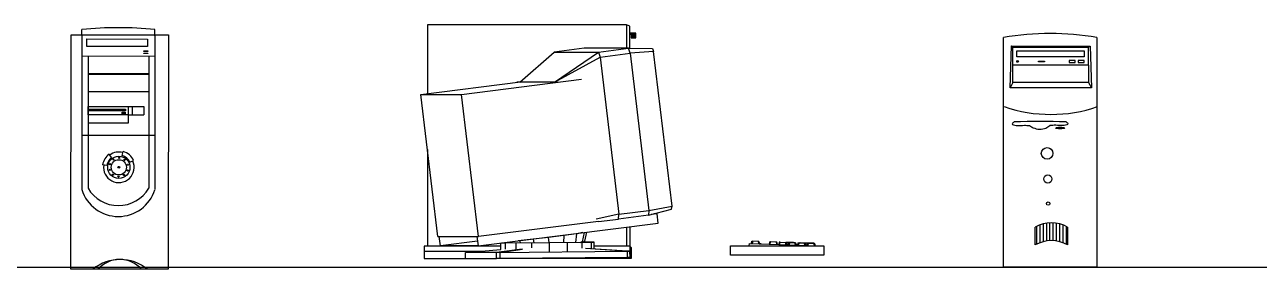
# Model space of a CAD drawing. Header units: inches. Extents: x 11.8 to 54.3, y 10.8 to 35.6.
# Drawn here: x 22.857 to 25.237, y 31.494 to 31.965 of the extents above; entities that cross this region are included whole.
import ezdxf

# ---------------------------------------------------------------- set-up
doc = ezdxf.new("R2010")
doc.units = ezdxf.units.IN
doc.header["$MEASUREMENT"] = 0
for name, color, linetype in [('02', 2, 'Continuous'), ('1', 1, 'Continuous'), ('4', 4, 'Continuous')]:
    doc.layers.add(name, color=color, linetype=linetype)

msp = doc.modelspace()

# ---------------------------------------------------------------- hatches: boundary and pattern name
at = {"layer": '4'}
h = msp.add_hatch(dxfattribs=at)
h.set_pattern_fill('ANSI31', color=256, scale=0.002, angle=44.9852, style=0)
h.set_pattern_definition([(89.9852, (19.627914, 37.909916), (-0.00635, 1.6403e-06), [])])
h.paths.add_polyline_path([(24.8048, 31.5754), (24.8048, 31.5409, -0.267539), (24.8671, 31.5409), (24.8671, 31.5753, 0.267539)])

# ---------------------------------------------------------------- linework, layer by layer
at = {"layer": '02'}
for p, q in [((24.0173, 31.9651, -0.7858), (23.6334, 31.9651, -0.7858)), ((23.6334, 31.9651, -0.7858), (23.6334, 31.8326, -0.7858)), ((24.0234, 31.9621, -0.7858), (24.0173, 31.9651, -0.7858)), ((24.0173, 31.9651, -0.7858), (24.0173, 31.9197, -0.7858)), ((24.0234, 31.9196, -0.7858), (24.0234, 31.9621, -0.7858)), ((24.0249, 31.9454, -0.7858), (24.0249, 31.9503, -0.7858)), ((24.0354, 31.949, -0.7858), (24.0264, 31.949, -0.7858)), ((24.0264, 31.949, -0.7858), (24.0264, 31.9401, -0.7858)), ((24.0354, 31.9489, -0.7858), (24.0264, 31.9489, -0.7858)), ((24.0264, 31.948, -0.7858), (24.0354, 31.948, -0.7858)), ((24.0354, 31.9465, -0.7858), (24.0264, 31.9465, -0.7858)), ((24.0264, 31.9447, -0.7858), (24.0354, 31.9447, -0.7858)), ((24.0354, 31.9428, -0.7858), (24.0264, 31.9428, -0.7858)), ((24.0264, 31.9413, -0.7858), (24.0354, 31.9413, -0.7858)), ((24.0354, 31.9403, -0.7858), (24.0264, 31.9403, -0.7858)), ((24.0264, 31.9401, -0.7858), (24.0354, 31.9401, -0.7858)), ((24.0354, 31.9401, -0.7858), (24.0354, 31.949, -0.7858)), ((24.0354, 31.9401, -0.7858), (24.0354, 31.9403, -0.7858)), ((23.8117, 31.8545, -0.7858), (23.8778, 31.9123, -0.7858)), ((23.9356, 31.9197, -0.7858), (23.8778, 31.9123, -0.7858)), ((23.8778, 31.9123, -0.7858), (23.963, 31.9123, -0.7858)), ((23.8786, 31.8545, -0.7858), (23.963, 31.9123, -0.7858)), ((24.0209, 31.9197, -0.7858), (23.9356, 31.9197, -0.7858)), ((23.963, 31.9123, -0.7858), (24.0209, 31.9197, -0.7858)), ((23.963, 31.9123, -0.7858), (23.9665, 31.9029, -0.7858)), ((23.9665, 31.9029, -0.7858), (24.0243, 31.9102, -0.7858)), ((24.0243, 31.9102, -0.7858), (24.0209, 31.9197, -0.7858)), ((24.0209, 31.9197, -0.7858), (24.0673, 31.9196, -0.7858)), ((24.0694, 31.9136, -0.7858), (24.0243, 31.9102, -0.7858)), ((24.0243, 31.9102, -0.7858), (24.0604, 31.6075, -0.7858)), ((24.0673, 31.9196, -0.7858), (24.0694, 31.9136, -0.7858)), ((24.1049, 31.6159, -0.7858), (24.0694, 31.9136, -0.7858)), ((23.8786, 31.8545, -0.7858), (23.9665, 31.9029, -0.7858)), ((23.9665, 31.9029, -0.7858), (24.0026, 31.6002, -0.7858)), ((23.6993, 31.831, -0.7858), (23.9305, 31.8603, -0.7858)), ((23.6207, 31.831, -0.7858), (23.8126, 31.8553, -0.7858)), ((23.8843, 31.8545, -0.7858), (23.8059, 31.8545, -0.7858)), ((23.6535, 31.5571, -0.7858), (23.6207, 31.831, -0.7858)), ((23.6207, 31.831, -0.7858), (23.6993, 31.831, -0.7858)), ((23.7319, 31.5571, -0.7858), (23.6993, 31.831, -0.7858)), ((23.6334, 31.725, -0.7858), (23.6334, 31.5387, -0.7858)), ((24.0026, 31.6002, -0.7858), (23.9585, 31.5906, -0.7858)), ((24.0015, 31.5907, -0.7858), (24.0026, 31.6002, -0.7858)), ((24.0593, 31.5981, -0.7858), (24.0015, 31.5907, -0.7858)), ((24.0026, 31.6002, -0.7858), (24.0604, 31.6075, -0.7858)), ((24.0593, 31.5981, -0.7858), (24.1042, 31.6099, -0.7858)), ((24.0604, 31.6075, -0.7858), (24.0593, 31.5981, -0.7858)), ((24.0604, 31.6075, -0.7858), (24.1049, 31.6159, -0.7858)), ((24.0761, 31.601, -0.7858), (24.0648, 31.5995, -0.7858)), ((24.0761, 31.601, -0.7858), (24.0702, 31.601, -0.7858)), ((24.0783, 31.5831, -0.7858), (24.0761, 31.601, -0.7858)), ((24.1042, 31.6099, -0.7858), (24.1049, 31.6159, -0.7858)), ((23.7312, 31.5392, -0.7858), (24.0783, 31.5831, -0.7858)), ((23.9633, 31.5863, -0.7858), (23.7319, 31.5571, -0.7858)), ((23.9632, 31.5863, -0.7858), (24.0015, 31.5907, -0.7858)), ((23.9632, 31.5863, -0.7858), (23.9633, 31.5863, -0.7858)), ((24.0173, 31.5754, -0.7858), (24.0173, 31.5386, -0.7858)), ((24.0234, 31.5761, -0.7858), (24.0234, 31.5147, -0.7858)), ((23.6535, 31.5571, -0.7858), (23.7319, 31.5571, -0.7858)), ((23.6585, 31.5392, -0.7858), (23.6563, 31.5571, -0.7858)), ((23.729, 31.5571, -0.7858), (23.7312, 31.5392, -0.7858)), ((23.837, 31.5519, -0.7858), (23.8085, 31.549, -0.7858)), ((23.8315, 31.5513, -0.7858), (23.8314, 31.5519, -0.7858)), ((23.8669, 31.5554, -0.7858), (23.837, 31.5519, -0.7858)), ((23.837, 31.5519, -0.7858), (23.8385, 31.5453, -0.7858)), ((23.8603, 31.5555, -0.7858), (23.8604, 31.5546, -0.7858)), ((23.8962, 31.5592, -0.7858), (23.8669, 31.5554, -0.7858)), ((23.8679, 31.5454, -0.7858), (23.8669, 31.5554, -0.7858)), ((23.8898, 31.5582, -0.7858), (23.8898, 31.5592, -0.7858)), ((23.8962, 31.5592, -0.7858), (23.8958, 31.5457, -0.7858)), ((23.9206, 31.5626, -0.7858), (23.8962, 31.5592, -0.7858)), ((23.9152, 31.5618, -0.7858), (23.9152, 31.5625, -0.7858)), ((23.9206, 31.5626, -0.7858), (23.9186, 31.5459, -0.7858)), ((23.9333, 31.5648, -0.7858), (23.9206, 31.5626, -0.7858)), ((23.9327, 31.5468, -0.7858), (23.936, 31.5651, -0.7858)), ((23.9332, 31.5647, -0.7858), (23.9332, 31.5647, -0.7858)), ((23.937, 31.5482, -0.7858), (23.9405, 31.5657, -0.7858)), ((23.6274, 31.5387, -0.7858), (23.6274, 31.5147, -0.7858)), ((23.775, 31.5387, -0.7858), (23.6274, 31.5387, -0.7858)), ((23.6274, 31.5292, -0.7858), (23.7378, 31.5292, -0.7858)), ((23.73, 31.5482, -0.7858), (23.6585, 31.5392, -0.7858)), ((23.7312, 31.5392, -0.7858), (23.6585, 31.5392, -0.7858)), ((23.7068, 31.5266, -0.7858), (23.775, 31.5322, -0.7858)), ((23.707, 31.5146, -0.7858), (23.7068, 31.5266, -0.7858)), ((23.7668, 31.5266, -0.7858), (23.7068, 31.5266, -0.7858)), ((23.8161, 31.5331, -0.7858), (23.7668, 31.5266, -0.7858)), ((23.7668, 31.5266, -0.7858), (24.019, 31.5287, -0.7858)), ((23.7669, 31.5146, -0.7858), (23.7668, 31.5266, -0.7858)), ((23.7738, 31.5267, -0.7858), (23.8165, 31.5327, -0.7858)), ((23.7739, 31.5147, -0.7858), (23.7738, 31.5267, -0.7858)), ((23.775, 31.5322, -0.7858), (23.775, 31.5448, -0.7858)), ((23.7763, 31.5449, -0.7858), (23.7833, 31.5449, -0.7858)), ((23.7764, 31.5449, -0.7858), (23.8688, 31.5455, -0.7858)), ((23.7804, 31.5449, -0.7858), (23.7804, 31.545, -0.7858)), ((23.7833, 31.5449, -0.7858), (23.7833, 31.5329, -0.7858)), ((23.7867, 31.5462, -0.7858), (23.7873, 31.5449, -0.7858)), ((23.7944, 31.5449, -0.7858), (23.7935, 31.5471, -0.7858)), ((23.8041, 31.545, -0.7858), (23.8041, 31.5316, -0.7858)), ((23.8112, 31.5492, -0.7858), (23.8126, 31.545, -0.7858)), ((23.8341, 31.5453, -0.7858), (23.8341, 31.5353, -0.7858)), ((23.8688, 31.5455, -0.7858), (23.9494, 31.5463, -0.7858)), ((23.869, 31.5274, -0.7858), (23.8688, 31.5455, -0.7858)), ((23.903, 31.5458, -0.7858), (23.903, 31.5277, -0.7858)), ((23.9278, 31.5459, -0.7858), (23.9327, 31.5468, -0.7858)), ((23.9465, 31.5463, -0.7858), (23.9294, 31.5463, -0.7858)), ((23.9312, 31.546, -0.7858), (23.9312, 31.5349, -0.7858)), ((23.9327, 31.5468, -0.7858), (23.937, 31.5482, -0.7858)), ((23.9382, 31.5345, -0.7858), (24.0232, 31.5287, -0.7858)), ((24.019, 31.5287, -0.7858), (23.9384, 31.5344, -0.7858)), ((23.9465, 31.5462, -0.7858), (23.9465, 31.5463, -0.7858)), ((23.9548, 31.5463, -0.7858), (23.9465, 31.5463, -0.7858)), ((23.9494, 31.5463, -0.7858), (23.9494, 31.5337, -0.7858)), ((23.9494, 31.5463, -0.7858), (23.9548, 31.5463, -0.7858)), ((23.9548, 31.5334, -0.7858), (23.9548, 31.5463, -0.7858)), ((24.0234, 31.5387, -0.7858), (23.9548, 31.5387, -0.7858)), ((24.0234, 31.5292, -0.7858), (24.0161, 31.5292, -0.7858)), ((24.019, 31.5287, -0.7858), (24.0232, 31.5287, -0.7858)), ((24.0191, 31.5166, -0.7858), (24.019, 31.5287, -0.7858)), ((24.0232, 31.5287, -0.7858), (24.0234, 31.5167, -0.7858)), ((24.0234, 31.5387, -0.7858), (24.0264, 31.5358, -0.7858)), ((24.0234, 31.5292, -0.7858), (24.0264, 31.5267, -0.7858)), ((24.0264, 31.5358, -0.7858), (24.0264, 31.5147, -0.7858)), ((24.2177, 31.5392, -0.7858), (24.3978, 31.5392, -0.7858)), ((24.2177, 31.5211, -0.7858), (24.2177, 31.5392, -0.7858)), ((24.2538, 31.5392, -0.7858), (24.254, 31.5437, -0.7858)), ((24.254, 31.5437, -0.7858), (24.3859, 31.5392, -0.7858)), ((24.2581, 31.5435, -0.7858), (24.2575, 31.5435, -0.7858)), ((24.2581, 31.5435, -0.7858), (24.2589, 31.5482, -0.7858)), ((24.2589, 31.5482, -0.7858), (24.2604, 31.5482, -0.7858)), ((24.2604, 31.5482, -0.7858), (24.2596, 31.5435, -0.7858)), ((24.2709, 31.5478, -0.7858), (24.2604, 31.5482, -0.7858)), ((24.2724, 31.5478, -0.7858), (24.2709, 31.5478, -0.7858)), ((24.2709, 31.5478, -0.7858), (24.2724, 31.543, -0.7858)), ((24.2739, 31.543, -0.7858), (24.2724, 31.5478, -0.7858)), ((24.2745, 31.543, -0.7858), (24.2739, 31.543, -0.7858)), ((24.2764, 31.543, -0.7858), (24.2739, 31.543, -0.7858)), ((24.2745, 31.543, -0.7858), (24.2745, 31.543, -0.7858)), ((24.2932, 31.5471, -0.7858), (24.2924, 31.5423, -0.7858)), ((24.2934, 31.547, -0.7858), (24.2925, 31.5423, -0.7858)), ((24.2947, 31.547, -0.7858), (24.2932, 31.5471, -0.7858)), ((24.2949, 31.547, -0.7858), (24.2934, 31.547, -0.7858)), ((24.294, 31.5423, -0.7858), (24.2949, 31.547, -0.7858)), ((24.3053, 31.5466, -0.7858), (24.2949, 31.547, -0.7858)), ((24.3069, 31.5466, -0.7858), (24.3053, 31.5466, -0.7858)), ((24.3053, 31.5466, -0.7858), (24.3069, 31.5418, -0.7858)), ((24.3084, 31.5418, -0.7858), (24.3069, 31.5466, -0.7858)), ((24.3114, 31.5464, -0.7858), (24.3106, 31.5417, -0.7858)), ((24.3114, 31.5463, -0.7858), (24.3114, 31.5464, -0.7858)), ((24.3131, 31.5463, -0.7858), (24.3115, 31.5464, -0.7858)), ((24.3122, 31.5416, -0.7858), (24.3131, 31.5463, -0.7858)), ((24.3131, 31.5463, -0.7858), (24.3235, 31.546, -0.7858)), ((24.3235, 31.546, -0.7858), (24.325, 31.5459, -0.7858)), ((24.325, 31.5412, -0.7858), (24.3235, 31.546, -0.7858)), ((24.3376, 31.5455, -0.7858), (24.3245, 31.5459, -0.7858)), ((24.325, 31.5459, -0.7858), (24.3266, 31.5411, -0.7858)), ((24.3289, 31.5411, -0.7858), (24.3297, 31.5458, -0.7858)), ((24.3297, 31.5458, -0.7858), (24.3312, 31.5457, -0.7858)), ((24.3297, 31.5458, -0.7858), (24.3297, 31.5457, -0.7858)), ((24.3297, 31.5457, -0.7858), (24.3299, 31.5458, -0.7858)), ((24.3312, 31.5457, -0.7858), (24.3304, 31.5411, -0.7858)), ((24.3312, 31.5457, -0.7858), (24.3418, 31.5454, -0.7858)), ((24.3391, 31.5454, -0.7858), (24.3376, 31.5455, -0.7858)), ((24.3376, 31.5455, -0.7858), (24.3376, 31.5454, -0.7858)), ((24.3376, 31.5454, -0.7858), (24.3376, 31.5455, -0.7858)), ((24.3418, 31.5453, -0.7858), (24.3417, 31.5454, -0.7858)), ((24.3417, 31.5454, -0.7858), (24.3432, 31.5453, -0.7858)), ((24.3432, 31.5406, -0.7858), (24.3417, 31.5454, -0.7858)), ((24.3418, 31.5454, -0.7858), (24.3418, 31.5453, -0.7858)), ((24.3432, 31.5453, -0.7858), (24.3447, 31.5406, -0.7858)), ((24.3464, 31.5405, -0.7858), (24.3453, 31.5406, -0.7858)), ((24.3478, 31.5451, -0.7858), (24.3469, 31.5405, -0.7858)), ((24.3471, 31.5405, -0.7858), (24.3479, 31.5451, -0.7858)), ((24.3479, 31.5451, -0.7858), (24.3478, 31.5451, -0.7858)), ((24.3479, 31.5451, -0.7858), (24.3494, 31.5451, -0.7858)), ((24.3494, 31.5451, -0.7858), (24.3486, 31.5404, -0.7858)), ((24.3494, 31.5451, -0.7858), (24.3599, 31.5447, -0.7858)), ((24.352, 31.545, -0.7858), (24.3504, 31.545, -0.7858)), ((24.3519, 31.5449, -0.7858), (24.352, 31.545, -0.7858)), ((24.3608, 31.5447, -0.7858), (24.352, 31.545, -0.7858)), ((24.3599, 31.5447, -0.7858), (24.3614, 31.5447, -0.7858)), ((24.3614, 31.54, -0.7858), (24.3599, 31.5447, -0.7858)), ((24.3614, 31.5447, -0.7858), (24.3629, 31.5399, -0.7858)), ((24.3658, 31.5444, -0.7858), (24.3614, 31.5446, -0.7858)), ((24.3659, 31.5445, -0.7858), (24.3651, 31.5398, -0.7858)), ((24.3653, 31.5398, -0.7858), (24.3661, 31.5445, -0.7858)), ((24.3659, 31.5444, -0.7858), (24.3659, 31.5445, -0.7858)), ((24.3661, 31.5444, -0.7858), (24.3659, 31.5444, -0.7858)), ((24.3661, 31.5445, -0.7858), (24.3676, 31.5444, -0.7858)), ((24.3662, 31.5445, -0.7858), (24.3661, 31.5444, -0.7858)), ((24.3677, 31.5444, -0.7858), (24.3662, 31.5445, -0.7858)), ((24.3676, 31.5444, -0.7858), (24.3668, 31.5397, -0.7858)), ((24.3677, 31.5444, -0.7858), (24.3676, 31.5444, -0.7858)), ((24.3676, 31.5444, -0.7858), (24.3677, 31.5444, -0.7858)), ((24.3676, 31.5444, -0.7858), (24.3781, 31.5441, -0.7858)), ((24.3782, 31.5441, -0.7858), (24.3677, 31.5444, -0.7858)), ((24.3781, 31.5441, -0.7858), (24.3796, 31.544, -0.7858)), ((24.3796, 31.5393, -0.7858), (24.3781, 31.5441, -0.7858)), ((24.3797, 31.544, -0.7858), (24.3782, 31.5441, -0.7858)), ((24.3782, 31.5441, -0.7858), (24.3782, 31.544, -0.7858)), ((24.3782, 31.544, -0.7858), (24.3782, 31.5441, -0.7858)), ((24.3796, 31.544, -0.7858), (24.3811, 31.5392, -0.7858)), ((24.3811, 31.5392, -0.7858), (24.3797, 31.544, -0.7858)), ((24.3978, 31.5392, -0.7858), (24.3978, 31.5211, -0.7858)), ((23.6274, 31.5147, -0.7858), (23.7068, 31.5147, -0.7858)), ((23.7068, 31.5147, -0.7858), (23.707, 31.5146, -0.7858)), ((23.707, 31.5146, -0.7858), (23.7669, 31.5146, -0.7858)), ((23.7739, 31.5147, -0.7858), (23.7669, 31.5146, -0.7858)), ((24.0191, 31.5166, -0.7858), (23.7739, 31.5147, -0.7858)), ((24.0264, 31.5147, -0.7858), (23.7739, 31.5147, -0.7858)), ((24.0234, 31.5167, -0.7858), (24.0191, 31.5166, -0.7858)), ((24.3978, 31.5211, -0.7858), (24.2177, 31.5211, -0.7858))]:
    msp.add_line(p, q, dxfattribs=at)
msp.add_lwpolyline([(24.9237, 31.9403), (24.9236, 31.4983), (24.7436, 31.4983), (24.7437, 31.9403)], dxfattribs=at)
for centre, radius, start, end in [((24.8336, 31.432), 0.5162, 79.9451, 100.0253), ((24.8352, 32.0672), 0.2749, 250.876, 289.0944)]:
    msp.add_arc(centre, radius, start, end, dxfattribs=at)
at = {"layer": '1'}
msp.add_line((12.1152, 31.4983), (32.4414, 31.4983), dxfattribs=at)
at = {"layer": '4'}
for p, q in [((22.9675, 31.9456), (22.9675, 31.9556)), ((23.1084, 31.9436), (23.1085, 31.9556)), ((22.9466, 31.4942), (22.9467, 31.9456)), ((22.9467, 31.9456), (23.1344, 31.9455)), ((22.9675, 31.9456), (22.9674, 31.6475)), ((22.9771, 31.9234), (22.9771, 31.9376)), ((22.9771, 31.9376), (23.0941, 31.9375)), ((23.0941, 31.9375), (23.0941, 31.9233)), ((23.1084, 31.9456), (23.1084, 31.6475)), ((23.1344, 31.9455), (23.1342, 31.4941)), ((23.0941, 31.9233), (22.9771, 31.9234)), ((23.087, 31.9145), (23.0947, 31.9145)), ((23.087, 31.9137), (23.087, 31.9145)), ((23.0947, 31.9137), (23.087, 31.9137)), ((23.087, 31.9103), (23.0947, 31.9103)), ((23.087, 31.9095), (23.087, 31.9103)), ((23.0947, 31.9095), (23.087, 31.9095)), ((23.0947, 31.9145), (23.0947, 31.9137)), ((23.0947, 31.9103), (23.0947, 31.9095)), ((24.7619, 31.9218), (24.7589, 31.9242)), ((24.9072, 31.9218), (24.9106, 31.9241)), ((22.9675, 31.9049), (23.1084, 31.9048)), ((22.9795, 31.9049), (22.9794, 31.6501)), ((23.0964, 31.9048), (23.0964, 31.6501)), ((24.7618, 31.8878), (24.9072, 31.8877)), ((22.9795, 31.8715), (23.0964, 31.8714)), ((22.9795, 31.8696), (23.0964, 31.8696)), ((22.9795, 31.8362), (23.0964, 31.8362)), ((24.7618, 31.8537), (24.7563, 31.8437)), ((24.9073, 31.8537), (24.9131, 31.8437)), ((22.9795, 31.7916), (22.9795, 31.8077)), ((22.9795, 31.8077), (23.0567, 31.8077)), ((23.0567, 31.7916), (22.9795, 31.7916)), ((22.9819, 31.7994), (22.9819, 31.8027)), ((22.9819, 31.8027), (23.0519, 31.8026)), ((23.0519, 31.7993), (22.9819, 31.7994)), ((23.0453, 31.7966), (23.0512, 31.7966)), ((23.0453, 31.7938), (23.0453, 31.7966)), ((23.0512, 31.7938), (23.0453, 31.7938)), ((23.0512, 31.7966), (23.0512, 31.7938)), ((23.0519, 31.8026), (23.0519, 31.7993)), ((23.0567, 31.8077), (23.087, 31.8077)), ((23.0567, 31.8077), (23.0567, 31.7916)), ((23.0567, 31.7916), (23.0567, 31.7753)), ((23.0567, 31.7916), (23.087, 31.7916)), ((23.0649, 31.7916), (23.0649, 31.8077)), ((23.087, 31.8077), (23.087, 31.7916)), ((23.0567, 31.7753), (22.9795, 31.7753)), ((22.9675, 31.7521), (23.1084, 31.7521)), ((23.0451, 31.7131), (23.0472, 31.7208)), ((23.0155, 31.694), (23.0076, 31.6952)), ((23.0248, 31.7094), (23.02, 31.7158)), ((23.0601, 31.7003), (23.0674, 31.7037)), ((23.1342, 31.4941), (22.9466, 31.4942))]:
    msp.add_line(p, q, dxfattribs=at)
for points in [[(24.7589, 31.9242), (24.9106, 31.9241), (24.9131, 31.8437), (24.7563, 31.8437)], [(24.7619, 31.9218), (24.9072, 31.9218), (24.9073, 31.8537), (24.7618, 31.8537)], [(24.7697, 31.915), (24.8994, 31.915), (24.8994, 31.9033), (24.7697, 31.9033)], [(24.8114, 31.8949), (24.8228, 31.8949), (24.8228, 31.8934), (24.8114, 31.8934)], [(24.882, 31.896), (24.8706, 31.896), (24.8706, 31.8923), (24.882, 31.8923)], [(24.8994, 31.896), (24.8878, 31.896), (24.8878, 31.8923), (24.8994, 31.8923)]]:
    msp.add_lwpolyline(points, close=True, dxfattribs=at)
for points in [[(24.8048, 31.5409), (24.8048, 31.5409), (24.8048, 31.5754)], [(24.8671, 31.5753), (24.8671, 31.5409)]]:
    msp.add_lwpolyline(points, dxfattribs=at)
for centre, radius in [((24.7708, 31.8944), 0.00167), ((24.8278, 31.7173), 0.0112), ((23.0388, 31.6905), 0.0215), ((23.0218, 31.6966), 0.00112), ((23.0388, 31.6905), 0.0147), ((23.0287, 31.7054), 0.00112), ((23.0394, 31.7085), 0.00112), ((23.0498, 31.7047), 0.00112), ((23.0561, 31.6955), 0.00112), ((23.0215, 31.6855), 0.00112), ((23.0277, 31.6763), 0.00112), ((23.0388, 31.6905), 0.00181), ((23.0382, 31.6725), 0.00112), ((23.0489, 31.6756), 0.00112), ((23.0557, 31.6844), 0.00112), ((24.8291, 31.668), 0.0079), ((24.8298, 31.6206), 0.00329)]:
    msp.add_circle(centre, radius, dxfattribs=at)
for centre, radius, start, end in [((23.0378, 31.3009), 0.6585, 83.8417, 96.1287), ((24.8138, 30.0557), 1.723, 88.3223, 91.6481), ((23.0388, 31.6905), 0.0295, 74.4462, 126.5448), ((23.0388, 31.6905), 0.0315, 24.7785, 74.4462), ((23.0388, 31.6905), 0.0315, 126.5448, 171.3959), ((23.0388, 31.6905), 0.0295, 171.3959, 24.7785), ((23.0388, 31.6905), 0.0235, 126.5448, 171.3959), ((23.0388, 31.6905), 0.0235, 24.7785, 74.4462), ((23.0379, 31.6697), 0.0739, 197.5008, 342.4696), ((23.0379, 31.6847), 0.0679, 210.5952, 329.3752), ((24.836, 31.5213), 0.0624, 60.029, 119.9414), ((24.836, 31.4869), 0.0624, 60.029, 119.9414), ((23.0416, 31.4292), 0.0837, 50.8496, 129.1208), ((23.0405, 31.4564), 0.0566, 41.8452, 138.1252)]:
    msp.add_arc(centre, radius, start, end, dxfattribs=at)
msp.add_ellipse((24.8531, 31.7662), major_axis=(-0.0082, 0), ratio=0.218381, dxfattribs=at)
for points in [[(24.7642, 31.778), (24.7606, 31.774), (24.7679, 31.7713), (24.784, 31.7714), (24.794, 31.7707)], [(24.794, 31.7707), (24.801, 31.7668), (24.8133, 31.7639), (24.8254, 31.7662), (24.8329, 31.771)], [(24.8642, 31.778), (24.8679, 31.774), (24.8606, 31.7713), (24.8444, 31.7714), (24.8329, 31.771)]]:
    msp.add_spline(points, degree=3, dxfattribs=at)

doc.saveas('drawing.dxf')
